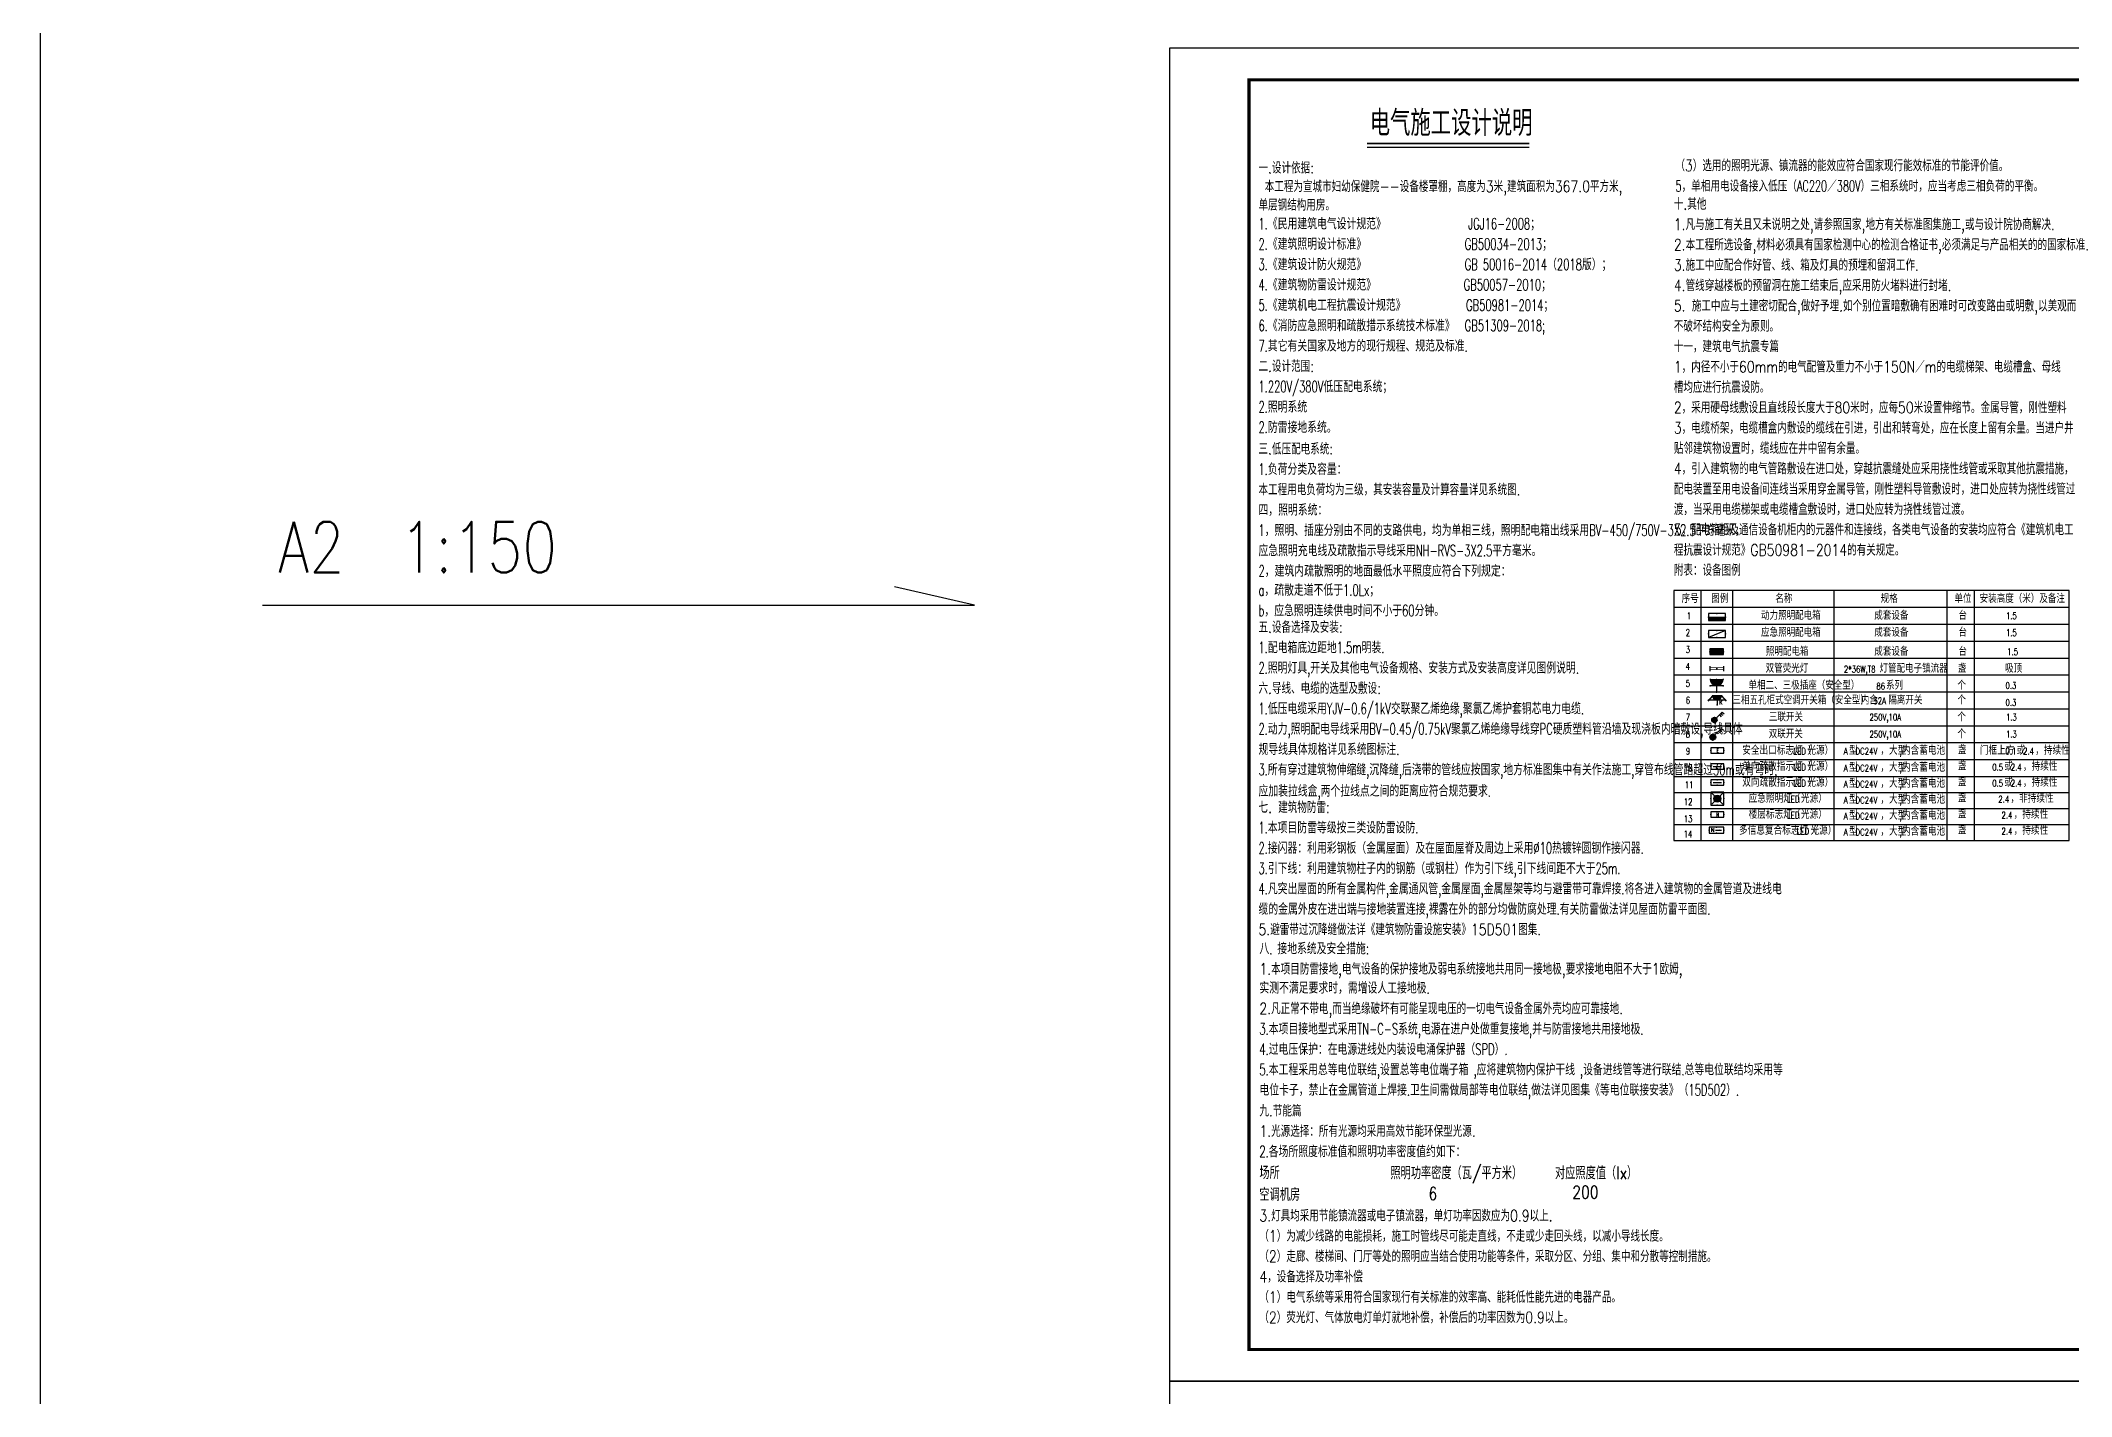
# Model space of a CAD drawing. Extents: x 696723 to 884653, y 341097 to 591307.
# Drawn here: x 696723 to 792666, y 443488 to 507552 of the extents above; entities that cross this region are included whole.
import ezdxf
from ezdxf.enums import TextEntityAlignment as Align

# ---------------------------------------------------------------- set-up
doc = ezdxf.new("R2010")
doc.units = 0
doc.header["$LTSCALE"] = 1000
doc.layers.get('0').update_dxf_attribs({"linetype": 'CONTINUOUS'})
for name, color, linetype in [('E-BZ', 4, 'CONTINUOUS'), ('E-SB', 3, 'CONTINUOUS'), ('EQUIP_标注', 4, 'CONTINUOUS'), ('PUB_TEXT', 7, 'CONTINUOUS'), ('SIG_TEXT', 4, 'CONTINUOUS'), ('TEL_TEXT', 7, 'CONTINUOUS')]:
    doc.layers.add(name, color=color, linetype=linetype)
doc.styles.add('_TCH_LABEL', font='COMPLEX', dxfattribs={"bigfont": 'GBCBIG'})
doc.styles.add('_TEL_ATTDEF', font='SIMPLEX', dxfattribs={"width": 0.8, "height": 3, "bigfont": 'HZTXT'})
doc.styles.add('_TEL_DIM', font='SIMPLEX', dxfattribs={"width": 0.8, "height": 3.5, "bigfont": 'HZTXT'})

# ---------------------------------------------------------------- blocks, each defined once
blk = doc.blocks.new('*X67')
at = {"color": 0}
for p, q in [((-250, 33), (-83, 200)), ((-250, 68), (-118, 200)), ((-250, 104), (-154, 200)), ((-250, 139), (-189, 200)), ((-250, 174), (-224, 200)), ((-247, 0), (-47, 200)), ((-212, 0), (-12, 200)), ((-177, 0), (23, 200)), ((-141, 0), (59, 200)), ((-106, 0), (94, 200)), ((-71, 0), (129, 200)), ((-35, 0), (165, 200)), ((0, 0), (200, 200)), ((35, 0), (235, 200)), ((71, 0), (250, 179)), ((106, 0), (250, 144)), ((141, 0), (250, 109)), ((177, 0), (250, 73)), ((212, 0), (250, 38)), ((247, 0), (250, 3))]:
    blk.add_line(p, q, dxfattribs=at)
blk = doc.blocks.new('$equip$00001421')
for p, q in [((0.75, 0.6), (-0.75, 0.6)), ((-0.75, 0.6), (-0.75, 0)), ((-0.75, 0), (0.75, 0)), ((0.75, 0), (0.75, 0.6))]:
    blk.add_line(p, q)
at = {"const_width": 0.6}
blk.add_lwpolyline([(-0.75, 0.3), (0.75, 0.3)], dxfattribs=at)
for p in [(-0.75, 0.3), (0, 0.6), (0, 0), (0.75, 0.3)]:
    blk.add_point(p)
at = {"xscale": 0.00300000000061118, "yscale": 0.00300000000061118, "zscale": 0.003}
blk.add_blockref('*X67', (0, 0), dxfattribs=at)
at = {"style": '_TCH_LABEL', "flags": 9}
blk.add_attdef('A', (0, 0), '', height=0.00002, dxfattribs=at)
blk = doc.blocks.new('$equip_U$00000165(3O3MRLI7OQ0YE7B)')
for p, q in [((-1.2, 0.42), (-1.2, -0.42)), ((1.2, 0.42), (1.2, -0.42))]:
    blk.add_line(p, q)
at = {"const_width": 0.1}
for points in [[(-1.2, 0.17), (1.2, 0.17)], [(-1.2, -0.17), (1.2, -0.17)]]:
    blk.add_lwpolyline(points, dxfattribs=at)
blk.add_point((0, 0))
at = {"color": 7, "style": '_TEL_DIM', "flags": 1}
blk.add_attdef('A', text='', height=0.000025, dxfattribs=at).set_placement((0, 0), align=Align.MIDDLE_CENTER)
blk = doc.blocks.new('$equip$00001963')
for p, q in [((0.15, 0.36), (0.62, 0.83)), ((0.51, 0.72), (0.65, 0.58)), ((0.62, 0.83), (0.77, 0.69))]:
    blk.add_line(p, q)
blk.add_circle((0, 0.21), 0.208)
for p in [(-0.21, 0.21), (0, 0.42), (0, 0), (0.21, 0.21)]:
    blk.add_point(p)
for points in [[(-0.18, 0.31), (0.18, 0.31), (-0.21, 0.21), (0.21, 0.21)], [(-0.18, 0.1), (0.18, 0.1), (-0.21, 0.21), (0.21, 0.21)], [(-0.1, 0.39), (0.1, 0.39), (-0.18, 0.31), (0.18, 0.31)], [(-0.1, 0.03), (0.1, 0.03), (-0.18, 0.1), (0.18, 0.1)], [(0, 0.42), (0, 0.42), (-0.1, 0.39), (0.1, 0.39)], [(0, 0), (0, 0), (-0.1, 0.03), (0.1, 0.03)]]:
    blk.add_solid(points)
at = {"layer": 'TEL_TEXT', "style": '_TEL_DIM', "flags": 1}
blk.add_attdef('A', text='', height=0.00002, dxfattribs=at).set_placement((0, 0), align=Align.MIDDLE_CENTER)
blk = doc.blocks.new('$equip_U$00000172(k082)')
for p, q in [((0.72, 0.6), (-0.72, 0.6)), ((-0.72, 0.6), (-0.72, 0)), ((-0.72, 0), (0.72, 0)), ((0.72, 0), (0.72, 0.6))]:
    blk.add_line(p, q)
for p in [(-0.72, 0.3), (0, 0.6), (0, 0), (0.72, 0.3)]:
    blk.add_point(p)
at = {"color": 7, "style": '_TEL_DIM'}
blk.add_attdef('$TEXT$', text='', height=0.4, dxfattribs=at).set_placement((0, 0.3), align=Align.MIDDLE_CENTER)
at = {"color": 7, "flags": 1}
blk.add_attdef('A', text='', height=0.000025, dxfattribs=at).set_placement((0, 0), align=Align.MIDDLE_CENTER)
blk = doc.blocks.new('$equip$00001687')
for p, q in [((0.72, 0.6), (-0.72, 0.6)), ((-0.72, 0.6), (-0.72, 0)), ((-0.72, 0), (0.72, 0)), ((0.72, 0), (0.72, 0.6))]:
    blk.add_line(p, q)
at = {"color": 7}
blk.add_line((-0.48, 0.3), (0.48, 0.3), dxfattribs=at)
for p in [(-0.72, 0.3), (0, 0.6), (0, 0), (0.72, 0.3)]:
    blk.add_point(p)
blk.add_solid([(0.24, 0.23), (0.53, 0.3), (0.24, 0.37)])
at = {"layer": 'TEL_TEXT', "style": '_TEL_DIM', "flags": 1}
blk.add_attdef('A', text='', height=0.00002, dxfattribs=at).set_placement((0, 0), align=Align.MIDDLE_CENTER)
blk = doc.blocks.new('$equip$00001685')
for p, q in [((0.72, 0.6), (-0.72, 0.6)), ((-0.72, 0.6), (-0.72, 0)), ((-0.72, 0), (0.72, 0)), ((0.72, 0), (0.72, 0.6))]:
    blk.add_line(p, q)
at = {"color": 7}
blk.add_line((-0.48, 0.3), (0.48, 0.3), dxfattribs=at)
for p in [(-0.72, 0.3), (0, 0.6), (0, 0), (0.72, 0.3)]:
    blk.add_point(p)
for points in [[(-0.24, 0.23), (-0.53, 0.3), (-0.24, 0.37)], [(0.24, 0.23), (0.53, 0.3), (0.24, 0.37)]]:
    blk.add_solid(points)
at = {"layer": 'TEL_TEXT', "style": '_TEL_DIM', "flags": 1}
blk.add_attdef('A', text='', height=0.00002, dxfattribs=at).set_placement((0, 0), align=Align.MIDDLE_CENTER)
blk = doc.blocks.new('$equip_U$00000265(k082)')
for p, q in [((-0.43, 0.07), (0.43, 0.93)), ((-0.43, 0.93), (0.43, 0.07))]:
    blk.add_line(p, q)
blk.add_lwpolyline([(-0.5, 1), (-0.5, 0), (0.5, 0), (0.5, 1)], close=True)
blk.add_circle((0, 0.5), 0.275)
for p in [(-0.5, 0.5), (0, 1), (0, 0), (0.5, 0.5)]:
    blk.add_point(p)
for points in [[(-0.24, 0.64), (0.24, 0.64), (-0.27, 0.5), (0.27, 0.5)], [(-0.24, 0.36), (0.24, 0.36), (-0.27, 0.5), (0.27, 0.5)], [(-0.14, 0.74), (0.14, 0.74), (-0.24, 0.64), (0.24, 0.64)], [(-0.14, 0.26), (0.14, 0.26), (-0.24, 0.36), (0.24, 0.36)], [(0, 0.77), (0, 0.77), (-0.14, 0.74), (0.14, 0.74)], [(0, 0.23), (0, 0.23), (-0.14, 0.26), (0.14, 0.26)]]:
    blk.add_solid(points)
at = {"color": 7, "style": '_TEL_DIM', "flags": 1}
blk.add_attdef('A', text='', height=0.000025, dxfattribs=at).set_placement((0, 0), align=Align.MIDDLE_CENTER)
blk = doc.blocks.new('$equip_U$00000524(andy)')
for p, q in [((-0.72, 0.6), (-0.72, 0)), ((0.72, 0.6), (-0.72, 0.6)), ((-0.72, 0), (0.72, 0)), ((0.72, 0), (0.72, 0.6))]:
    blk.add_line(p, q)
for p in [(-0.72, 0.3), (0, 0.6), (0, 0), (0.72, 0.3)]:
    blk.add_point(p)
at = {"color": 7, "style": '_TEL_DIM'}
blk.add_attdef('$TEXT$', text='', height=0.4, dxfattribs=at).set_placement((0, 0.3), align=Align.MIDDLE_CENTER)
at = {"color": 7, "style": '_TEL_DIM', "flags": 1}
blk.add_attdef('A', text='', height=0.000025, dxfattribs=at).set_placement((0, 0), align=Align.MIDDLE_CENTER)
blk = doc.blocks.new('*X69')
at = {"color": 0}
for p, q in [((-250, 33), (-183, 100)), ((-250, 68), (-218, 100)), ((-247, 0), (-147, 100)), ((-212, 0), (-112, 100)), ((-177, 0), (-77, 100)), ((-141, 0), (-41, 100)), ((-106, 0), (-6, 100)), ((-71, 0), (29, 100)), ((-35, 0), (65, 100)), ((0, 0), (100, 100)), ((35, 0), (135, 100)), ((71, 0), (171, 100)), ((106, 0), (206, 100)), ((141, 0), (241, 100)), ((177, 0), (250, 73)), ((212, 0), (250, 38)), ((247, 0), (250, 3))]:
    blk.add_line(p, q, dxfattribs=at)
blk = doc.blocks.new('$equip$00001414')
for p, q in [((0.75, 0.6), (-0.75, 0.6)), ((-0.75, 0.6), (-0.75, 0)), ((-0.75, 0.3), (0.75, 0.3)), ((-0.75, 0), (0.75, 0)), ((0.75, 0), (0.75, 0.6))]:
    blk.add_line(p, q)
at = {"const_width": 0.3}
blk.add_lwpolyline([(-0.75, 0.15), (0.75, 0.15)], dxfattribs=at)
for p in [(-0.75, 0.3), (0, 0.6), (0, 0), (0.75, 0.3)]:
    blk.add_point(p)
at = {"xscale": 0.00300000000061118, "yscale": 0.00300000000061118, "zscale": 0.003}
blk.add_blockref('*X69', (0, 0), dxfattribs=at)
at = {"style": '_TCH_LABEL', "flags": 9}
blk.add_attdef('A', (0, 0), '', height=0.00002, dxfattribs=at)
blk = doc.blocks.new('$equip_U$00000540(PC-20180606UGRM)')
for p, q in [((-0.5, 1.05), (-0.5, 1)), ((-0.5, 1), (0.5, 1)), ((0.5, 0.5), (-0.5, 0.5)), ((0, 0.5), (0, 0)), ((0.5, 1.05), (0.5, 1))]:
    blk.add_line(p, q)
blk.add_arc((0, 1), 0.5, 180, 0)
for p in [(-0.5, 0.5), (0, 1), (0, 0), (0.5, 0.5)]:
    blk.add_point(p)
for points in [[(0.43, 0.75), (-0.43, 0.75), (0.5, 1), (-0.5, 1)], [(0.25, 0.57), (-0.25, 0.57), (0.43, 0.75), (-0.43, 0.75)], [(0, 0.5), (0, 0.5), (0.25, 0.57), (-0.25, 0.57)]]:
    blk.add_solid(points)
at = {"color": 7, "style": '_TEL_DIM', "flags": 1}
blk.add_attdef('A', text='', height=0.000025, dxfattribs=at).set_placement((0, 0), align=Align.MIDDLE_CENTER)
blk = doc.blocks.new('$equip_U$00000578(PC-20180606UGRM)')
for p, q in [((0.72, 0.6), (-0.72, 0.6)), ((-0.72, 0.6), (-0.72, 0)), ((-0.72, 0), (0.72, 0)), ((0.72, 0), (0.72, 0.6))]:
    blk.add_line(p, q)
at = {"color": 7}
blk.add_line((-0.1, 0.3), (0.48, 0.3), dxfattribs=at)
for p in [(-0.72, 0.3), (0, 0.6), (0, 0), (0.72, 0.3)]:
    blk.add_point(p)
blk.add_solid([(0.24, 0.23), (0.53, 0.3), (0.24, 0.37)])
at = {"color": 7, "style": '_TEL_DIM'}
blk.add_attdef('$TEXT$', text='', height=0.35, dxfattribs=at).set_placement((-0.38, 0.3), align=Align.MIDDLE_CENTER)
at = {"color": 7, "style": '_TEL_DIM', "flags": 1}
blk.add_attdef('A', text='', height=0.000025, dxfattribs=at).set_placement((0, 0), align=Align.MIDDLE_CENTER)
blk = doc.blocks.new('$equip_U$00000097(DESKTOP-MDJN9SN)')
for p, q in [((-0.36, 0.71), (-0.72, 0.28)), ((0.66, 0.36), (-0.66, 0.36)), ((-0.36, 0.75), (-0.36, 0.71)), ((0.36, 0.71), (-0.36, 0.71)), ((0, 0.36), (0, 0)), ((0.36, 0.75), (0.36, 0.71)), ((0.36, 0.71), (0.72, 0.28))]:
    blk.add_line(p, q)
blk.add_arc((0, 0.71), 0.357, 180, 0)
for p in [(-0.66, 0.36), (0, 0.71), (0, 0), (0.66, 0.36)]:
    blk.add_point(p)
for points in [[(0.31, 0.54), (-0.31, 0.54), (0.36, 0.71), (-0.36, 0.71)], [(0.18, 0.4), (-0.18, 0.4), (0.31, 0.54), (-0.31, 0.54)], [(0, 0.36), (0, 0.36), (0.18, 0.4), (-0.18, 0.4)]]:
    blk.add_solid(points)
at = {"color": 7, "style": '_TEL_DIM'}
blk.add_attdef('$TEXT$', text='', height=0.312, dxfattribs=at).set_placement((0.31, 0.17), align=Align.MIDDLE_CENTER)
at = {"color": 7, "style": '_TEL_DIM', "flags": 1}
for tag in ['A', 'REMARK']:
    blk.add_attdef(tag, text='', height=0.000025, dxfattribs=at).set_placement((0, 0), align=Align.MIDDLE_CENTER)
blk = doc.blocks.new('$equip$00001964')
for p, q in [((0.15, 0.36), (0.62, 0.83)), ((0.4, 0.61), (0.54, 0.47)), ((0.51, 0.72), (0.65, 0.58)), ((0.62, 0.83), (0.77, 0.69))]:
    blk.add_line(p, q)
blk.add_circle((0, 0.21), 0.208)
for p in [(-0.21, 0.21), (0, 0.42), (0, 0), (0.21, 0.21)]:
    blk.add_point(p)
for points in [[(-0.18, 0.31), (0.18, 0.31), (-0.21, 0.21), (0.21, 0.21)], [(-0.18, 0.1), (0.18, 0.1), (-0.21, 0.21), (0.21, 0.21)], [(-0.1, 0.39), (0.1, 0.39), (-0.18, 0.31), (0.18, 0.31)], [(-0.1, 0.03), (0.1, 0.03), (-0.18, 0.1), (0.18, 0.1)], [(0, 0.42), (0, 0.42), (-0.1, 0.39), (0.1, 0.39)], [(0, 0), (0, 0), (-0.1, 0.03), (0.1, 0.03)]]:
    blk.add_solid(points)
at = {"layer": 'TEL_TEXT', "style": '_TEL_DIM', "flags": 1}
blk.add_attdef('A', text='', height=0.00002, dxfattribs=at).set_placement((0, 0), align=Align.MIDDLE_CENTER)

msp = doc.modelspace()

# ---------------------------------------------------------------- linework, layer by layer
at = {"layer": 'E-BZ'}
for points in [[(750058.8, 444200.8), (839158.8, 444200.8), (839158.8, 507200.8), (750058.8, 507200.8)], [(750058.8, 381200.8), (839158.8, 381200.8), (839158.8, 444200.8), (750058.8, 444200.8)]]:
    msp.add_lwpolyline(points, close=True, dxfattribs=at)
at = {"layer": 'E-BZ', "const_width": 150}
msp.add_lwpolyline([(753808.8, 445700.8), (837658.8, 445700.8), (837658.8, 505700.8), (753808.8, 505700.8)], close=True, dxfattribs=at)
at = {"layer": 'E-BZ'}
for points in [[(773884.4, 469756.6), (792561.4, 469756.6), (792561.4, 481574.7)], [(773884.4, 481574.7), (773884.4, 469756.6)], [(775163.6, 472780.6), (775163.6, 469756.6)], [(776655.9, 472780.6), (776655.9, 469756.6)], [(786787.2, 472780.6), (786787.2, 469756.6)], [(788066.4, 472780.6), (788066.4, 469756.6)], [(773884.4, 472024.6), (792538.1, 472024.6)], [(773884.4, 471268.6), (792538.1, 471268.6)], [(773884.4, 470512.6), (792538.1, 470512.6)]]:
    msp.add_lwpolyline(points, dxfattribs=at)
at = {"layer": 'E-SB'}
for p, q in [((776327.5, 479678.7), (775517.5, 479678.7)), ((775517.5, 479678.7), (775517.5, 479354.7)), ((776327.5, 479678.7), (775517.5, 479354.7)), ((775517.5, 479354.7), (776327.5, 479354.7)), ((776327.5, 479354.7), (776327.5, 479678.7))]:
    msp.add_line(p, q, dxfattribs=at)
for p in [(775517.5, 479516.7), (775922.5, 479678.7), (775922.5, 479354.7), (776327.5, 479516.7)]:
    msp.add_point(p, dxfattribs=at)
at = {"layer": 'EQUIP_标注'}
msp.add_line((792561.4, 481574.7), (773884.4, 481574.7), dxfattribs=at)
at = {"layer": 'EQUIP_标注', "const_width": 84.1}
msp.add_lwpolyline([(759394.6, 502691.5), (767055.8, 502691.5)], dxfattribs=at)
at = {"layer": 'EQUIP_标注'}
for points in [[(759394.6, 502523.2), (767055.8, 502523.2)], [(773884.4, 480775.2), (792561.4, 480775.2)], [(775163.6, 481574.7), (775163.6, 472780.6)], [(776655.9, 481574.7), (776655.9, 472780.6)], [(781447.5, 481574.7), (781447.5, 469756.6)], [(786787.2, 481574.7), (786787.2, 472780.6)], [(788066.4, 481574.7), (788066.4, 472780.6)], [(773884.4, 479975.8), (792561.4, 479975.8)], [(773884.4, 479176.3), (792561.4, 479176.3)], [(773884.4, 478376.8), (792561.4, 478376.8)], [(773884.4, 477577.4), (792561.4, 477577.4)], [(773884.4, 476777.9), (792561.4, 476777.9)], [(773884.4, 475978.5), (792561.4, 475978.5)], [(773884.4, 475179), (792561.4, 475179)], [(773884.4, 474379.6), (792561.4, 474379.6)], [(773884.4, 473580.1), (792561.4, 473580.1)], [(773884.4, 472780.6), (792561.4, 472780.6)], [(773884.4, 472780.6), (792561.4, 472780.6)]]:
    msp.add_lwpolyline(points, dxfattribs=at)
at = {"layer": 'PUB_TEXT'}
msp.add_lwpolyline([(696722.8, 591306.6), (884653.3, 591306.6), (884653.3, 341096.6), (696722.8, 341096.6)], close=True, dxfattribs=at)
msp.add_lwpolyline([(707204.9, 480875), (740850.3, 480875), (737057.3, 481740)], dxfattribs=at)

# ---------------------------------------------------------------- block references
at = {"layer": 'E-BZ', "color": 0}
for name, p, xscale, yscale, zscale in [('$equip_U$00000172(k082)', (775936.4, 473875.6), 419.9999999993015, 419.9999999993015, 419.9999999993211), ('$equip$00001687', (775936.4, 473119.6), 420.000000001397, 420.000000001397, 420.0000000014431), ('$equip$00001685', (775936.4, 472363.6), 420.000000001397, 420.000000001397, 420.0000000014431), ('$equip_U$00000265(k082)', (775936.4, 471431.2, 0), 604.7999999999302, 604.7999999999302, 604.8), ('$equip_U$00000524(andy)', (775936.4, 470851.6), 419.9999999993015, 419.9999999993015, 419.9999999993211)]:
    msp.add_blockref(name, p, dxfattribs=dict(at, xscale=xscale, yscale=yscale, zscale=zscale))
at = {"layer": 'E-SB'}
for name, p, xscale, yscale, zscale in [('$equip$00001414', (775922.5, 480154.2), 540, 540, 540), ('$equip_U$00000540(PC-20180606UGRM)', (775907.3, 476766.1), 600, 600, 600), ('$equip$00001964', (775800.8, 475321.8), 600, 600, 600)]:
    msp.add_blockref(name, p, dxfattribs=dict(at, xscale=xscale, yscale=yscale, zscale=zscale))
ref = msp.add_blockref('$equip_U$00000097(DESKTOP-MDJN9SN)', (775925.3, 476169.5), dxfattribs=dict(at, xscale=600, yscale=600, zscale=600))
ref.add_attrib('$TEXT$', 'K', dxfattribs={"layer": '0', "color": 7, "height": 187.5, "style": '_TEL_ATTDEF'}).set_placement((776111.6, 476273), align=Align.MIDDLE_CENTER)
at = {"layer": 'E-SB', "xscale": 480, "yscale": 480, "zscale": 480}
msp.add_blockref('$equip_U$00000578(PC-20180606UGRM)', (775901.2, 470103.6), dxfattribs=at).add_auto_attribs({'$TEXT$': 'N'})
at = {"layer": 'EQUIP_标注', "color": 0}
for name, p, xscale, yscale, zscale in [('$equip$00001421', (775909.7, 478545.5), 433.4842921765521, 433.4842921769014, 433.4842921768578), ('$equip_U$00000165(3O3MRLI7OQ0YE7B)', (775909.7, 477876.1), 270.9276826651767, 270.9276826655259, 270.9276826655731), ('$equip$00001963', (775723.6, 474501.3, 0), 667.0667386204004, 667.0667386200512, 667.0667386198973)]:
    msp.add_blockref(name, p, dxfattribs=dict(at, xscale=xscale, yscale=yscale, zscale=zscale))

# ---------------------------------------------------------------- texts
at = {"color": 0, "style": '_TEL_DIM', "width": 0.64}
for s, p in [('E', (775903.1, 473917.6)), ('N', (775900.6, 470893.6))]:
    msp.add_text(s, height=168, dxfattribs=at).set_placement(p)
at = {"layer": 'E-BZ', "style": '_TEL_DIM'}
for s, height, width, p in [('安全出口标志灯（', 378, 0.8, (777115.8, 473812.6)), ('LED', 321.3, 0.752941, (779535, 473812.6)), ('光源）', 378, 0.8, (780191.6, 473812.6)), ('A', 321.3, 0.752941, (781909, 473812.6)), ('型', 378, 0.8, (782162.4, 473812.6)), ('DC24V', 321.3, 0.752941, (782464.8, 473812.6)), ('，大型', 378, 0.8, (783639.9, 473812.6)), ('内含蓄电池', 378, 0.8, (784662.3, 473812.6)), ('门框上方', 378, 0.8, (788341.6, 473812.6)), ('0.1', 321.3, 0.752941, (789551.2, 473812.6)), ('或', 378, 0.8, (790081.1, 473812.6)), ('2.4', 321.3, 0.752941, (790383.5, 473812.6)), ('，持续性', 378, 0.8, (790959.5, 473812.6)), ('单向疏散指示灯（', 378, 0.8, (777115.8, 473056.6)), ('LED', 321.3, 0.752941, (779535, 473056.6)), ('光源）', 378, 0.8, (780191.6, 473056.6)), ('A', 321.3, 0.752941, (781909, 473013.1)), ('型', 378, 0.8, (782162.4, 473013.1)), ('DC24V', 321.3, 0.752941, (782464.8, 473013.1)), ('，大型', 378, 0.8, (783639.9, 473013.1)), (',', 321.3, 0.752941, (784547.1, 473812.6)), (',', 321.3, 0.752941, (784547.1, 473013.1)), ('内含蓄电池', 378, 0.8, (784662.3, 473013.1)), ('0.5', 321.3, 0.752941, (788923.4, 473056.6)), ('或', 378, 0.8, (789499.4, 473056.6)), ('2.4', 321.3, 0.752941, (789801.8, 473056.6)), ('，持续性', 378, 0.8, (790377.8, 473056.6)), ('双向疏散指示灯（', 378, 0.8, (777115.8, 472300.6)), ('LED', 321.3, 0.752941, (779535, 472300.6)), ('光源）', 378, 0.8, (780191.6, 472300.6)), ('A', 321.3, 0.752941, (781909, 472257.1)), ('型', 378, 0.8, (782162.4, 472257.1)), ('DC24V', 321.3, 0.752941, (782464.8, 472257.1)), ('，大型', 378, 0.8, (783639.9, 472257.1)), (',', 321.3, 0.752941, (784547.1, 472257.1)), ('内含蓄电池', 378, 0.8, (784662.3, 472257.1)), ('0.5', 321.3, 0.752941, (788923.4, 472300.6)), ('或', 378, 0.8, (789499.4, 472300.6)), ('2.4', 321.3, 0.752941, (789801.8, 472300.6)), ('，持续性', 378, 0.8, (790377.8, 472300.6)), ('楼层标志灯（', 378, 0.8, (777418.2, 470788.6)), ('应急照明灯（', 378, 0.8, (777418.2, 471544.6)), ('LED', 321.3, 0.752941, (779232.6, 471544.6)), ('LED', 321.3, 0.752941, (779232.6, 470788.6)), ('光源）', 378, 0.8, (779889.2, 471544.6)), ('光源）', 378, 0.8, (779889.2, 470788.6)), ('A', 321.3, 0.752941, (781909, 471501.1)), ('型', 378, 0.8, (782162.4, 471501.1)), ('型', 378, 0.8, (782162.4, 470745.1)), ('DC24V', 321.3, 0.752941, (782464.8, 471501.1)), ('，大型', 378, 0.8, (783639.9, 471501.1)), ('，大型', 378, 0.8, (783639.9, 470745.1)), (',', 321.3, 0.752941, (784547.1, 471501.1)), ('内含蓄电池', 378, 0.8, (784662.3, 471501.1)), ('内含蓄电池', 378, 0.8, (784662.3, 470745.1)), ('2.4', 321.3, 0.752941, (789211.4, 471544.6)), ('2.4', 321.3, 0.752941, (789362.6, 470788.6)), ('，非持续性', 378, 0.8, (789787.4, 471544.6)), ('，持续性', 378, 0.8, (789938.6, 470788.6)), ('多信息复合标志灯（', 378, 0.8, (776964.6, 470032.6)), ('LED', 321.3, 0.752941, (779686.2, 470032.6)), ('光源）', 378, 0.8, (780342.8, 470032.6)), ('A', 321.3, 0.752941, (781909, 470745.1)), ('A', 321.3, 0.752941, (781909, 469989.1)), ('型', 378, 0.8, (782162.4, 469989.1)), ('DC24V', 321.3, 0.752941, (782464.8, 470745.1)), ('DC24V', 321.3, 0.752941, (782464.8, 469989.1)), ('，大型', 378, 0.8, (783639.9, 469989.1)), (',', 321.3, 0.752941, (784547.1, 470745.1)), ('内含蓄电池', 378, 0.8, (784662.3, 469989.1)), ('2.4', 321.3, 0.752941, (789362.6, 470032.6)), ('，持续性', 378, 0.8, (789938.6, 470032.6)), (',', 321.3, 0.752941, (784547.1, 469989.1))]:
    msp.add_text(s, height=height, dxfattribs=dict(at, width=width)).set_placement(p)
at = {"layer": 'E-SB', "style": '_TCH_LABEL', "flags": 9}
msp.add_attdef('A', (775922.5, 479354.7), '动力照明配电箱', height=0.0108, dxfattribs=at)
at = {"layer": 'EQUIP_标注', "style": '_TEL_DIM'}
for s, height, width, p in [('电气施工设计说明', 1202.09, 0.8, (759514.8, 503052.1)), ('A2  1:150', 2404.19, 0.8, (707938, 482411.9)), ('序号', 373.08, 0.8, (774254.9, 480988.4)), ('图例', 373.08, 0.8, (775652.4, 480988.4)), ('名称', 373.08, 0.8, (778678.6, 480988.4)), ('规格', 373.08, 0.8, (783654.5, 480988.4)), ('单位', 373.08, 0.8, (787141.3, 480988.4)), ('安装高度（米）及备注', 373.08, 0.8, (788332.6, 480988.4)), ('2', 318.8, 0.752941, (774444, 479416.7)), ('1', 317.1, 0.752941, (774495.6, 480216.9)), ('应急照明配电箱', 373.08, 0.8, (778002.5, 479389.5)), ('动力照明配电箱', 373.08, 0.8, (778002.5, 480189)), ('成套设备', 373.08, 0.8, (783356, 480189)), ('成套设备', 373.08, 0.8, (783356, 479389.5)), ('台', 373.1, 0.8, (787330.5, 480189)), ('台', 373.1, 0.8, (787330.5, 479389.5)), ('1.5', 317.12, 0.752941, (789575.2, 480216.9)), ('1.5', 317.12, 0.752941, (789575.2, 479417.5)), ('3', 318.8, 0.752941, (774444, 478617.2)), ('照明配电箱', 373.08, 0.8, (778232.1, 478489)), ('成套设备', 373.08, 0.8, (783356, 478489)), ('台', 373.1, 0.8, (787330.5, 478489)), ('1.5', 317.12, 0.752941, (789635.4, 478517)), ('4', 318.8, 0.752941, (774438.3, 477817.7)), ('双管荧光灯', 373.08, 0.8, (778221.5, 477689.5)), ('2*36W,T8', 317.12, 0.752941, (781917.7, 477689.5)), ('灯管配电子镇流器', 373.08, 0.8, (783600.4, 477689.5)), ('盏', 373.1, 0.8, (787307, 477689.5)), ('吸顶', 373.08, 0.8, (789532.4, 477689.5)), ('5', 318.8, 0.752941, (774444, 477018.3)), ('单相二、三极插座（安全型）', 373.081, 0.8, (777413.5, 476890.1)), ('86', 317.12, 0.752941, (783454.1, 476890.1)), ('系列', 373.08, 0.8, (783908.9, 476890.1)), ('个', 373.1, 0.8, (787282.3, 476890.1)), ('0.3', 317.12, 0.752941, (789552.5, 476918)), ('6', 318.8, 0.752941, (774449.7, 476218.8)), ('三相五孔柜式空调开关箱（安全型）', 373.081, 0.8, (776654, 476191.7)), ('内含', 373.08, 0.8, (782715.6, 476191.7)), ('32A', 317.12, 0.752941, (783312.6, 476191.7)), ('隔离开关', 373.08, 0.8, (784017.5, 476191.7)), ('个', 373.1, 0.8, (787282.3, 476191.7)), ('0.3', 317.12, 0.752941, (789552.5, 476118.6)), ('7', 318.8, 0.752941, (774444, 475419.4)), ('8', 318.8, 0.752941, (774444, 474619.9)), ('双联开关', 373.08, 0.8, (778366, 474592.7)), ('三联开关', 373.08, 0.8, (778374.2, 475392.2)), ('250V,10A', 317.12, 0.752941, (783129.2, 475420.2)), ('250V,10A', 317.12, 0.752941, (783129.2, 474620.7)), ('个', 373.1, 0.8, (787282.3, 475392.2)), ('个', 373.1, 0.8, (787282.3, 475392.2)), ('个', 373.1, 0.8, (787282.3, 474592.7)), ('1.3', 317.12, 0.752941, (789575.2, 475420.2)), ('1.3', 317.12, 0.752941, (789575.2, 474620.7)), ('9', 318.8, 0.752941, (774449.7, 473820.4)), ('盏', 373.1, 0.8, (787307, 473836.7)), ('10', 318.76, 0.752941, (774352.6, 473021)), ('盏', 373.1, 0.8, (787307, 473080.7)), ('11', 318.76, 0.752941, (774404, 472221.5)), ('盏', 373.1, 0.8, (787307, 472324.7)), ('12', 318.76, 0.752941, (774352.6, 471422.1)), ('盏', 373.1, 0.8, (787307, 471568.7)), ('盏', 373.1, 0.8, (787307, 470812.7)), ('14', 318.76, 0.752941, (774346.8, 469901.3)), ('13', 318.76, 0.752941, (774352.6, 470622.6)), ('盏', 373.1, 0.8, (787307, 470056.7))]:
    msp.add_text(s, height=height, dxfattribs=dict(at, width=width)).set_placement(p)
at = {"layer": 'EQUIP_标注', "color": 4, "style": '_TEL_DIM', "width": 0.8}
for s, height, p in [('场所', 601.05, (754303.6, 453754.8)), ('照明功率密度（瓦/平方米）', 601.047, (760495.4, 453746)), ('对应照度值（lx）', 601.05, (768271.6, 453746)), ('空调机房', 601.05, (754303.6, 452726)), ('6', 601, (762294.9, 452769.4)), ('200', 601.05, (769087.5, 452837.4))]:
    msp.add_text(s, height=height, dxfattribs=at).set_placement(p)
at = {"layer": 'SIG_TEXT', "color": 4, "style": '_TEL_DIM'}
for s, height, width, p in [('一.设计依据:', 537.7, 0.8, (754260.9, 501272.9)), ('（3）选用的照明光源、镇流器的能效应符合国家现行能效标准的节能评价值。', 537.697, 0.8, (773960.4, 501380.1)), ('5，单相用电设备接入低压（AC220／380V）三相系统时，应当考虑三相负荷的平衡。', 525.748, 0.64, (773960.4, 500418.4)), ('十.其他', 537.7, 0.8, (773884.4, 499562.7)), ('1.《民用建筑电气设计规范》               JGJ16-2008；', 537.697, 0.64, (754260.9, 498629.5)), ('1.凡与施工有关且又未说明之处,请参照国家,地方有关标准图集施工,或与设计院协商解决.', 537.697, 0.8, (773884.4, 498601)), ('2.《建筑照明设计标准》                  GB50034-2013；', 537.697, 0.64, (754260.9, 497667.8)), ('2.本工程所选设备,材料必须具有国家检测中心的检测合格证书,必须满足与产品相关的的国家标准.', 537.697, 0.8, (773884.4, 497639.3)), ('3.《建筑设计防火规范》                  GB 50016-2014（2018版）；', 537.697, 0.64, (754260.9, 496706.1)), ('3.施工中应配合作好管、线、箱及灯具的预埋和留洞工作.', 537.697, 0.8, (773884.4, 496677.7)), ('4.《建筑物防雷设计规范》                GB50057-2010；', 537.697, 0.64, (754260.9, 495744.5)), ('4.管线穿越楼板的预留洞在施工结束后,应采用防火堵料进行封堵.', 537.697, 0.8, (773884.4, 495716)), ('5.《建筑机电工程抗震设计规范》           GB50981-2014；', 537.697, 0.64, (754260.9, 494782.8)), ('5. 施工中应与土建密切配合,做好予埋.如个别位置暗敷确有困难时可改变路由或明敷,以美观而 ', 537.697, 0.8, (773884.4, 494754.3)), ('6.《消防应急照明和疏散措示系统技术标准》  GB51309-2018;', 537.697, 0.64, (754260.9, 493821.1)), ('不破坏结构安全为原则。', 537.697, 0.8, (773884.4, 493792.6)), ('7.其它有关国家及地方的现行规程、规范及标准.', 537.697, 0.64, (754260.9, 492859.4)), ('十一，建筑电气抗震专篇', 537.697, 0.8, (773884.4, 492831)), ('二.设计范围:', 537.7, 0.8, (754260.9, 491897.8)), ('1，内径不小于60mm的电气配管及重力不小于150N／m的电缆梯架、电缆槽盒、母线', 537.697, 0.8, (773884.4, 491869.3)), ('1.220V/380V低压配电系统；', 537.697, 0.64, (754260.9, 490936.1)), ('槽均应进行抗震设防。 ', 537.697, 0.8, (773884.4, 490907.6)), ('2.照明系统 ', 537.7, 0.64, (754260.9, 489974.4)), ('2，采用硬母线敷设且直线段长度大于80米时，应每50米设置伸缩节。金属导管，刚性塑料', 537.697, 0.8, (773884.4, 489945.9)), ('2.防雷接地系统。', 537.7, 0.64, (754260.9, 489012.7)), ('3，电缆桥架，电缆槽盒内敷设的缆线在引进，引出和转弯处，应在长度上留有余量。当进户井', 537.697, 0.8, (773884.4, 488984.3)), ('三.低压配电系统:', 537.7, 0.8, (754260.9, 487993.3)), ('贴邻建筑物设置时，缆线应在井中留有余量。', 537.697, 0.8, (773884.4, 488022.6)), ('1.负荷分类及容量：', 537.7, 0.64, (754260.9, 487031.7)), ('4，引入建筑物的电气管路敷设在进口处，穿越抗震缝处应采用挠性线管或采取其他抗震措施，', 537.697, 0.8, (773884.4, 487060.9)), ('本工程用电负荷均为三级，其安装容量及计算容量详见系统图.', 537.697, 0.8, (754260.9, 486070)), ('配电装置至用电设备间连线当采用穿金属导管，刚性塑料导管敷设时，进口处应转为挠性线管过', 537.697, 0.8, (773884.4, 486099.2)), ('四，照明系统：', 537.7, 0.64, (754260.9, 485108.3)), ('渡，当采用电缆梯架或电缆槽盒敷设时，进口处应转为挠性线管过渡。 ', 537.697, 0.8, (773884.4, 485137.6)), ('1，照明、插座分别由不同的支路供电，均为单相三线，照明配电箱出线采用BV-450/750V-3X2.5平方毫米，', 537.697, 0.64, (754260.9, 484146.6)), ('5，配电箱柜及通信设备机柜内的元器件和连接线，各类电气设备的安装均应符合《建筑机电工', 537.697, 0.8, (773884.4, 484175.9)), ('应急照明充电线及疏散指示导线采用NH-RVS-3X2.5平方毫米。', 537.697, 0.64, (754260.9, 483185)), ('程抗震设计规范》GB50981-2014的有关规定。', 537.697, 0.8, (773884.4, 483214.2)), ('2，建筑内疏散照明的地面最低水平照度应符合下列规定： ', 537.697, 0.64, (754260.9, 482223.3)), ('附表：设备图例', 537.7, 0.8, (773885.5, 482261.2)), ('a，疏散走道不低于1.0Lx；', 537.697, 0.64, (754260.9, 481319.8)), ('b，应急照明连续供电时间不小于60分钟。', 537.697, 0.64, (754260.9, 480350.9)), ('五.设备选择及安装:', 537.7, 0.8, (754260.9, 479567)), ('1.配电箱底边距地1.5m明装.', 537.697, 0.64, (754260.9, 478605.4)), ('2.照明灯具,开关及其他电气设备规格、安装方式及安装高度详见图例说明.', 537.697, 0.64, (754260.9, 477643.7)), ('六.导线、电缆的选型及敷设:', 537.697, 0.8, (754260.9, 476682)), ('1.低压电缆采用YJV-0.6/1kV交联聚乙烯绝缘,聚氯乙烯护套铜芯电力电缆.', 537.697, 0.64, (754260.9, 475720.3)), ('2.动力,照明配电导线采用BV-0.45/0.75kV聚氯乙烯绝缘导线穿PC硬质塑料管沿墙及现浇板内暗敷设,导线具体', 537.697, 0.64, (754260.9, 474758.7)), ('规导线具体规格详见系统图标注.', 537.697, 0.64, (754260.9, 473797)), ('3.所有穿过建筑物伸缩缝,沉降缝,后浇带的管线应按国家,地方标准图集中有关作法施工,穿管布线管路超过30m或有弯时,', 537.697, 0.64, (754260.9, 472835.3)), ('应加装拉线盒,两个拉线点之间的距离应符合规范要求.', 537.697, 0.64, (754260.9, 471827.2)), ('七. 建筑物防雷:', 537.7, 0.8, (754260.9, 471054.8)), ('1.本项目防雷等级按三类设防雷设防.', 537.697, 0.64, (754260.9, 470093.2)), ('2.接闪器：利用彩钢板（金属屋面）及在屋面屋脊及周边上采用%%C10热镀锌圆钢作接闪器.', 537.697, 0.64, (754260.9, 469131.5)), ('3.引下线：利用建筑物柱子内的钢筋（或钢柱）作为引下线,引下线间距不大于25m.', 537.697, 0.64, (754260.9, 468169.8)), ('4.凡突出屋面的所有金属构件,金属通风管,金属屋面,金属屋架等均与避雷带可靠焊接.将各进入建筑物的金属管道及进线电', 537.697, 0.64, (754260.9, 467208.1)), ('缆的金属外皮在进出端与接地装置连接,裸露在外的部分均做防腐处理.有关防雷做法详见屋面防雷平面图.', 537.697, 0.64, (754260.9, 466246.5)), ('5.避雷带过沉降缝做法详《建筑物防雷设施安装》15D501图集.', 537.697, 0.8, (754260.9, 465284.8)), ('八. 接地系统及安全措施:', 537.697, 0.64, (754303.6, 464380.9)), ('1.本项目防雷接地,电气设备的保护接地及弱电系统接地共用同一接地极,要求接地电阻不大于1欧姆,', 537.697, 0.8, (754303.6, 463419.2)), ('实测不满足要求时，需增设人工接地极.', 537.697, 0.64, (754303.6, 462522.1)), ('2.凡正常不带电,而当绝缘破坏有可能呈现电压的一切电气设备金属外壳均应可靠接地.', 537.697, 0.8, (754303.6, 461547.5)), ('3.本项目接地型式采用TN-C-S系统,电源在进户处做重复接地,并与防雷接地共用接地极.', 537.697, 0.64, (754303.6, 460585.8)), ('4.过电压保护：在电源进线处内装设电涌保护器（SPD）.', 537.697, 0.64, (754303.6, 459624.1)), ('5.本工程采用总等电位联结,设置总等电位端子箱 ,应将建筑物内保护干线 ,设备进线管等进行联结.总等电位联结均采用等', 537.697, 0.64, (754303.6, 458662.4)), ('电位卡子，禁止在金属管道上焊接.卫生间需做局部等电位联结,做法详见图集《等电位联接安装》（15D502）.', 537.697, 0.64, (754303.6, 457700.8)), ('九.节能篇', 537.7, 0.8, (754303.6, 456713.5)), ('1.光源选择：所有光源均采用高效节能环保型光源.', 537.697, 0.8, (754303.6, 455751.9)), ('2.各场所照度标准值和照明功率密度值约如下：', 537.697, 0.64, (754303.6, 454790.2)), ('3.灯具均采用节能镇流器或电子镇流器，单灯功率因数应为0.9以上.', 537.697, 0.8, (754303.6, 451759.9)), ('（1）为减少线路的电能损耗，施工时管线尽可能走直线，不走或少走回头线，以减小导线长度。', 537.697, 0.8, (754303.6, 450798.2)), ('（2）走廊、楼梯间、门厅等处的照明应当结合使用功能等条件，采取分区、分组、集中和分散等控制措施。', 537.697, 0.8, (754303.6, 449836.6)), ('4，设备选择及功率补偿', 537.697, 0.8, (754303.6, 448874.9)), ('（1）电气系统等采用符合国家现行有关标准的效率高、能耗低性能先进的电器产品。', 537.697, 0.8, (754303.6, 447913.2)), ('（2）荧光灯、气体放电灯单灯就地补偿，补偿后的功率因数为0.9以上。', 537.697, 0.8, (754303.6, 446951.5))]:
    msp.add_text(s, height=height, dxfattribs=dict(at, width=width)).set_placement(p)
at = {"layer": 'SIG_TEXT', "style": '_TEL_DIM', "width": 0.8}
for s, height, p in [(' 本工程为宣城市妇幼保健院--设备楼罩棚，高度为3米,建筑面积为367.0平方米,', 537.697, (754260.9, 500391.8)), ('单层钢结构用房。', 537.7, (754260.9, 499517.8))]:
    msp.add_text(s, height=height, dxfattribs=at).set_placement(p)

doc.saveas('drawing.dxf')
